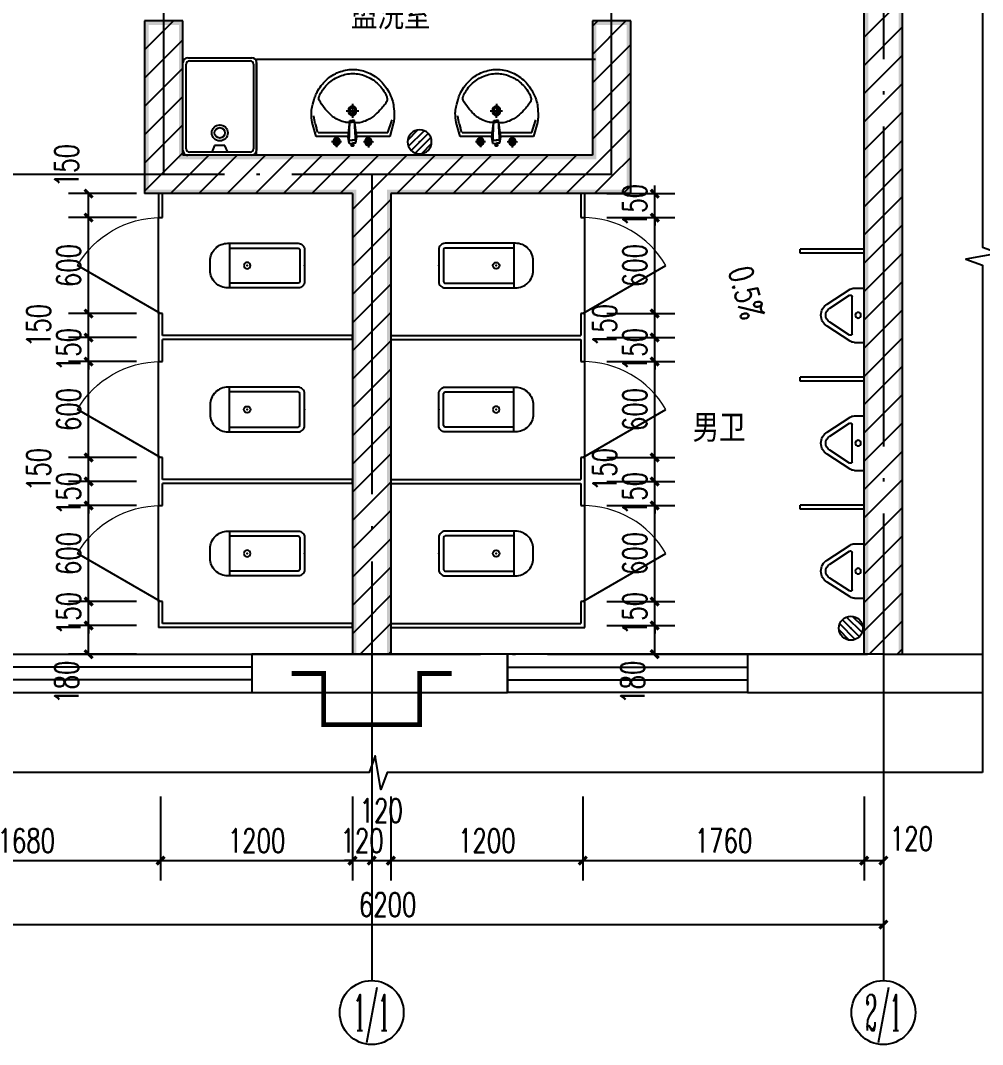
# Model space of a CAD drawing. Extents: x 14095202 to 14511487, y -1430609 to -90420.
# Drawn here: x 14403534 to 14427599, y -1361617 to -1336007 of the extents above; entities that cross this region are included whole.
import ezdxf
from ezdxf.enums import TextEntityAlignment as Align

# ---------------------------------------------------------------- set-up
doc = ezdxf.new("R2010")
doc.units = 0
doc.header["$LTSCALE"] = 1000
doc.header["$MEASUREMENT"] = 0
doc.linetypes.add('DOTE', pattern=[2.42, 2, -0.2, 0.02, -0.2])
for name, color, linetype in [('AXIS', 3, 'Continuous'), ('AXIS_TEXT', 7, 'Continuous'), ('DIM_SYMB', 3, 'Continuous'), ('DOTE', 1, 'DOTE'), ('LVTRY', 6, 'Continuous'), ('PUB_DIM', 3, 'Continuous'), ('PUB_HATCH', 8, 'Continuous'), ('PUB_TEXT', 7, 'Continuous'), ('PUB_WALL', 9, 'Continuous'), ('WALL', 9, 'Continuous'), ('WALL-PARAPET', 6, 'Continuous'), ('WINDOW', 4, 'Continuous')]:
    doc.layers.add(name, color=color, linetype=linetype)
doc.styles.add('_TCH_AXIS', font='COMPLEX', dxfattribs={"bigfont": 'GBCBIG'})
doc.styles.add('_TCH_DIM', font='SIMPLEX', dxfattribs={"bigfont": 'GBCBIG'})
doc.styles.add('_TCH_DIM_T3', font='SIMPLEX', dxfattribs={"width": 0.705882, "bigfont": 'GBCBIG'})
doc.styles.add('COMPLEX', font='COMPLEX')
doc.styles.add('YAYA', font='', dxfattribs={"width": 0.8, "height": 1})
doc.styles.get('YAYA').set_extended_font_data('SimSun')
doc.dimstyles.new('_TCH_ARCH&&50', dxfattribs={"dimtxt": 148.75, "dimasz": 50, "dimexe": 125, "dimexo": 150, "dimgap": 50, "dimtad": 1, "dimdec": 0, "dimzin": 0, "dimdsep": 46, "dimtxsty": '_TCH_DIM_T3', "dimblk": 'ARCHTICK', "dimcen": 0.09, "dimclrt": 7, "dimazin": 2, "dimtfac": 1, "dimtdec": 0, "dimtix": 1, "dimtmove": 2, "dimatfit": 3, "dimfxl": 0, "dimtolj": 1, "dimtzin": 0, "dimarcsym": 0})
pattern_1 = [(45, (0, 89.76), (-88.3884, 88.3884), [])]

# ---------------------------------------------------------------- blocks, each defined once
blk = doc.blocks.new('$lvtry$00000171')
for p, q in [((-74.2, 10.6), (-10.6, 74.2)), ((-69.8, -27.4), (27.4, 69.8)), ((-53, -53), (53, 53)), ((-27.4, -69.8), (69.8, 27.4)), ((10.6, -74.2), (74.2, -10.6))]:
    blk.add_line(p, q)
blk.add_circle((0, 0), 75)
blk.add_point((0, 0))
blk = doc.blocks.new('$TCHSYS$WIN2D')
for p, q in [((-0.5, 0.5), (0.5, 0.5)), ((-0.5, 0.5), (-0.5, -0.5)), ((0.5, 0.5), (0.5, -0.5)), ((0.5, 0.1667), (-0.5, 0.1667)), ((0.5, -0.1667), (-0.5, -0.1667)), ((-0.5, -0.5), (0.5, -0.5))]:
    blk.add_line(p, q)
blk = doc.blocks.new('$lvtry$00000037')
for p, q in [((-305, -430), (-305, -30)), ((-285, -420), (-285, -40)), ((-275, 0), (275, 0)), ((-265, -20), (265, -20)), ((285, -40), (285, -420)), ((305, -30), (305, -430)), ((285, -180), (245, -197.5)), ((245, -197.5), (245, -262.5)), ((245, -262.5), (285, -280)), ((265, -440), (-265, -440)), ((275, -460), (-275, -460))]:
    blk.add_line(p, q)
for radius in [50, 32.5]:
    blk.add_circle((165, -230), radius)
for centre, radius, start, end in [((-275, -30), 30, 90, 180), ((-265, -40), 20, 90, 180), ((265, -40), 20, 0, 90), ((275, -30), 30, 0, 90), ((-275, -430), 30, 180, 270), ((-265, -420), 20, 180, 270), ((265, -420), 20, 270, 0), ((275, -430), 30, 270, 0)]:
    blk.add_arc(centre, radius, start, end)
blk = doc.blocks.new('$lvtry$00000007')
for p, q in [((-170, 0), (170, 0)), ((-170, -61.1), (-170, 0)), ((170, -61.1), (170, 0)), ((-161.9, -88.4), (-69.3, -230.6)), ((-124.2, -91.5), (-43.3, -215.6)), ((-115.8, -76), (115.8, -76)), ((43.3, -215.6), (124.2, -91.5)), ((69.3, -230.6), (161.9, -88.4))]:
    blk.add_line(p, q)
blk.add_circle((0, -38), 17.7)
for centre, radius, start, end in [((-120, -61.1), 50, 180, 213.0863), ((120, -61.1), 50, 326.9137, 0), ((-115.8, -86), 10, 90, 213.0863), ((115.8, -86), 10, 326.9137, 90), ((0, -190.6), 80, 210, 330), ((0, -190.6), 50, 210, 330)]:
    blk.add_arc(centre, radius, start, end)
blk = doc.blocks.new('$TCHSYS$APDOOR2D')
blk.add_line((0.5, 0), (0, 0.866))
at = {"lineweight": 13}
blk.add_arc((0.5, 0), 1, 120, 180, dxfattribs=at)
blk = doc.blocks.new('$lvtry$00000192')
for p, q in [((-108.8, -118), (-109.6, -48.6)), ((110, -117.2), (109.2, -47.8)), ((-249.2, -114), (-276.5, -200)), ((-29.5, -114), (-249.2, -114)), ((-143.9, -83.7), (-74.5, -82.9)), ((-23.5, -72.4), (-30.1, -109.3)), ((-30.1, -109.3), (-17.3, -211.8)), ((-23.5, -72.4), (0.2, -72.7)), ((-23.5, -72.4), (-17.3, -211.8)), ((-22.7, -91.1), (0, -91.4)), ((22.7, -91.7), (0, -91.4)), ((24, -73), (0.2, -72.7)), ((24, -73), (14.4, -212.1)), ((29.7, -110), (14.4, -212.1)), ((24, -73), (29.7, -110)), ((255.6, -114), (29.1, -114)), ((74.9, -82.9), (144.3, -82.1)), ((282.9, -200), (255.6, -114)), ((-256.5, -191.6), (-247.1, -165.9)), ((-236.7, -137.8), (-247.1, -165.9)), ((-234.7, -137.8), (-26.5, -137.8)), ((25.5, -137.8), (243.1, -137.8)), ((243.1, -137.8), (262.9, -191.6)), ((243.1, -137.8), (271.8, -215.7)), ((-17.7, -202.1), (-1.3, -202.3)), ((-17.3, -211.8), (-1.5, -211.9)), ((14.4, -212.1), (-1.5, -211.9)), ((15, -202.5), (-1.3, -202.3)), ((0.7, -314.2), (-0.3, -228.6)), ((-42.6, -271.9), (43, -270.9))]:
    blk.add_line(p, q)
for points in [[(-276.5, -200, 0.044851), (-281.9, -257.3, 0.06689), (-276.8, -295.6, 0.023023), (-257.4, -356.1, 0.044853), (-243.3, -385.6, 0.043799), (-214.9, -425.2, 0.044001), (-180.1, -459.1, 0.042834), (-139.4, -486.8, 0.043018), (-94.7, -507.1, 0.042273), (-46.8, -519.7, 0.042347), (2.4, -524, 0.04234), (51.7, -519.9, 0.042268), (99.6, -507.6, 0.043003), (144.4, -487.6, 0.042821), (185.3, -460, 0.043985), (220.2, -426.4, 0.043782), (248.9, -386.9, 0.044843), (272.9, -337.5, 0.059205), (282.9, -297.1, 0.030672), (286.5, -240.9, 0.04375), (283.2, -201.5, 0.001982), (283.1, -201.1, 0.000717), (282.9, -200)], [(-20.5, -199.9, 0.021783), (-40.4, -199.8, 0.043137), (-49.1, -200.9, 0.041783), (-92.1, -214, 0.044848), (-129.2, -232.9, 0.04131), (-155.5, -252.5, 0.026055), (-193.7, -290, 0.052783), (-227.6, -335.8, 0.159914), (-230.5, -349.3, 0.063485), (-228.6, -357.5, 0.0374), (-221.4, -373, 0.051256), (-198.3, -406.2, 0.043963), (-164.1, -439.5, 0.042872), (-127, -464.8, 0.042994), (-86.3, -483.4, 0.042296), (-42.5, -494.8, 0.042347), (2.5, -498.8, 0.042341), (47.5, -495.1, 0.042292), (91.3, -483.8, 0.04298), (132.2, -465.5, 0.042859), (169.4, -440.4, 0.043948), (202.3, -408.7, 0.046877), (227.2, -374.1, 0.041749), (235.2, -357.2, 0.059652), (238.1, -345.7, 0.177603), (233.7, -327, 0.063235), (189.1, -274.6, 0.024325), (145.8, -238.9, 0.043369), (120, -222.9, 0.042415), (76.2, -205.2, 0.050318), (37.7, -197.5, 0.034463), (32.6, -197.3, 0.015757), (19, -198.3, 0.015757)]]:
    blk.add_lwpolyline(points, format="xyb")
blk.add_lwpolyline([(-256.5, -191.6), (-264.5, -236.9), (-264.3, -241.3)])
for centre, radius in [((-109.2, -83.3), 23.8), ((109.6, -82.5), 23.8), ((-109.2, -83.3), 14.2), ((109.6, -82.5), 14.2), ((0.2, -271.4), 28.5), ((0.2, -271.4), 19)]:
    blk.add_circle(centre, radius)
for centre, start, end in [((-1.2, -61.2), 79.83281, 278.78235), ((1, -61.3), 259.83281, 98.78235)]:
    blk.add_arc(centre, 6.83, start, end)
blk.add_point((0, -91.4))
blk = doc.blocks.new('$lvtry$00000200')
at = {"color": 0}
for p, q in [((-109.8, -40), (-109.8, -469.7)), ((99.8, -30), (-99.8, -30)), ((109.8, -469.7), (109.8, -40))]:
    blk.add_line(p, q, dxfattribs=at)
blk.add_lwpolyline([(99.8, 0), (-99.8, 0, 0.414214), (-139.8, -40), (-139.8, -479.7, 0.414214), (-29.8, -589.7), (29.8, -589.7, 0.414214), (139.8, -479.7), (139.8, -40, 0.414214)], format="xyb", close=True, dxfattribs=at)
blk.add_lwpolyline([(139.8, -469.7), (-139.8, -469.7)], dxfattribs=at)
blk.add_circle((0, -358.6), 20, dxfattribs=at)
for centre, start, end in [((-99.8, -40), 90, 180), ((99.8, -40), 0, 90)]:
    blk.add_arc(centre, 10, start, end, dxfattribs=at)
for p in [(0, 0), (0, -358.6)]:
    blk.add_point(p, dxfattribs=at)
blk = doc.blocks.new('_AXISO')
blk.add_circle((0, 0), 0.5)
at = {"layer": 'AXIS_TEXT', "style": 'COMPLEX', "width": 1.041667}
blk.add_attdef('A', text='', height=0.56, dxfattribs=at).set_placement((-0.25, -0.28), (0.25, -0.28), align=Align.FIT)
blk = doc.blocks.new('_ArchTick')
at = {"color": 0, "linetype": 'ByBlock', "const_width": 0.4}
blk.add_lwpolyline([(-0.5, -0.5), (0.5, 0.5)], dxfattribs=at)
blk = doc.blocks.new('*D1167')
at = {"layer": 'AXIS', "color": 0, "lineweight": -2}
for p, q in [((-6320, -6110), (-6320, -7035)), ((-120, -6110), (-120, -7035)), ((-6320, -6910), (-120, -6910))]:
    blk.add_line(p, q, dxfattribs=at)
at = {"layer": 'Defpoints', "color": 0}
for p in [(-6320, -5960), (-120, -5960), (-120, -6910)]:
    blk.add_point(p, dxfattribs=at)
at = {"layer": 'AXIS', "color": 0, "lineweight": -2, "xscale": 50, "yscale": 50, "zscale": 50, "rotation": 180}
blk.add_blockref('_ArchTick', (-6320, -6910), dxfattribs=at)
at = {"layer": 'AXIS', "color": 0, "lineweight": -2, "xscale": 50, "yscale": 50, "zscale": 50}
blk.add_blockref('_ArchTick', (-120, -6910), dxfattribs=at)
at = {"layer": 'AXIS', "color": 7, "insert": (-3220, -6785.6), "char_height": 148.75, "attachment_point": 5, "style": '_TCH_DIM_T3'}
blk.add_mtext('\\A1;6200', dxfattribs=at)
blk = doc.blocks.new('*D1168')
at = {"layer": 'AXIS', "color": 0, "lineweight": -2}
for p, q in [((-6320, -6110), (-6320, -6635)), ((-4640, -6110), (-4640, -6635)), ((-6320, -6510), (-4640, -6510))]:
    blk.add_line(p, q, dxfattribs=at)
at = {"layer": 'Defpoints', "color": 0}
for p in [(-6320, -5960), (-4640, -5960), (-4640, -6510)]:
    blk.add_point(p, dxfattribs=at)
at = {"layer": 'AXIS', "color": 0, "lineweight": -2, "xscale": 50, "yscale": 50, "zscale": 50, "rotation": 180}
blk.add_blockref('_ArchTick', (-6320, -6510), dxfattribs=at)
at = {"layer": 'AXIS', "color": 0, "lineweight": -2, "xscale": 50, "yscale": 50, "zscale": 50}
blk.add_blockref('_ArchTick', (-4640, -6510), dxfattribs=at)
at = {"layer": 'AXIS', "color": 7, "insert": (-5480, -6385.6), "char_height": 148.75, "attachment_point": 5, "style": '_TCH_DIM_T3'}
blk.add_mtext('\\A1;1680', dxfattribs=at)
blk = doc.blocks.new('*D1169')
at = {"layer": 'AXIS', "color": 0, "lineweight": -2}
for p, q in [((-4640, -6110), (-4640, -6635)), ((-3440, -6110), (-3440, -6635)), ((-4640, -6510), (-3440, -6510))]:
    blk.add_line(p, q, dxfattribs=at)
at = {"layer": 'Defpoints', "color": 0}
for p in [(-4640, -5960), (-3440, -5960), (-3440, -6510)]:
    blk.add_point(p, dxfattribs=at)
at = {"layer": 'AXIS', "color": 0, "lineweight": -2, "xscale": 50, "yscale": 50, "zscale": 50, "rotation": 180}
blk.add_blockref('_ArchTick', (-4640, -6510), dxfattribs=at)
at = {"layer": 'AXIS', "color": 0, "lineweight": -2, "xscale": 50, "yscale": 50, "zscale": 50}
blk.add_blockref('_ArchTick', (-3440, -6510), dxfattribs=at)
at = {"layer": 'AXIS', "color": 7, "insert": (-4040, -6385.6), "char_height": 148.75, "attachment_point": 5, "style": '_TCH_DIM_T3'}
blk.add_mtext('\\A1;1200', dxfattribs=at)
blk = doc.blocks.new('*D1170')
at = {"layer": 'AXIS', "color": 0, "lineweight": -2}
for p, q in [((-3440, -6110), (-3440, -6635)), ((-3320, -6110), (-3320, -6635)), ((-3440, -6510), (-3490, -6510)), ((-3440, -6510), (-3320, -6510)), ((-3320, -6510), (-3270, -6510))]:
    blk.add_line(p, q, dxfattribs=at)
at = {"layer": 'Defpoints', "color": 0}
for p in [(-3440, -5960), (-3320, -5960), (-3320, -6510)]:
    blk.add_point(p, dxfattribs=at)
at = {"layer": 'AXIS', "color": 0, "lineweight": -2, "xscale": 50, "yscale": 50, "zscale": 50}
blk.add_blockref('_ArchTick', (-3440, -6510), dxfattribs=at)
at = {"layer": 'AXIS', "color": 0, "lineweight": -2, "xscale": 50, "yscale": 50, "zscale": 50, "rotation": 180}
blk.add_blockref('_ArchTick', (-3320, -6510), dxfattribs=at)
at = {"layer": 'AXIS', "color": 7, "insert": (-3380, -6385.6), "char_height": 148.75, "attachment_point": 5, "style": '_TCH_DIM_T3'}
blk.add_mtext('\\A1;120', dxfattribs=at)
blk = doc.blocks.new('*D1171')
at = {"layer": 'AXIS', "color": 0, "lineweight": -2}
for p, q in [((-3320, -6110), (-3320, -6635)), ((-3200, -6110), (-3200, -6635)), ((-3320, -6510), (-3200, -6510))]:
    blk.add_line(p, q, dxfattribs=at)
at = {"layer": 'Defpoints', "color": 0}
for p in [(-3320, -5960), (-3200, -5960), (-3200, -6510)]:
    blk.add_point(p, dxfattribs=at)
at = {"layer": 'AXIS', "color": 0, "lineweight": -2, "xscale": 50, "yscale": 50, "zscale": 50, "rotation": 180}
blk.add_blockref('_ArchTick', (-3320, -6510), dxfattribs=at)
at = {"layer": 'AXIS', "color": 0, "lineweight": -2, "xscale": 50, "yscale": 50, "zscale": 50}
blk.add_blockref('_ArchTick', (-3200, -6510), dxfattribs=at)
at = {"layer": 'AXIS', "color": 7, "insert": (-3260, -6197.5), "char_height": 148.75, "attachment_point": 5, "style": '_TCH_DIM_T3'}
blk.add_mtext('\\A1;120', dxfattribs=at)
blk = doc.blocks.new('*D1172')
at = {"layer": 'AXIS', "color": 0, "lineweight": -2}
for p, q in [((-3200, -6110), (-3200, -6635)), ((-2000, -6110), (-2000, -6635)), ((-3200, -6510), (-2000, -6510))]:
    blk.add_line(p, q, dxfattribs=at)
at = {"layer": 'Defpoints', "color": 0}
for p in [(-3200, -5960), (-2000, -5960), (-2000, -6510)]:
    blk.add_point(p, dxfattribs=at)
at = {"layer": 'AXIS', "color": 0, "lineweight": -2, "xscale": 50, "yscale": 50, "zscale": 50, "rotation": 180}
blk.add_blockref('_ArchTick', (-3200, -6510), dxfattribs=at)
at = {"layer": 'AXIS', "color": 0, "lineweight": -2, "xscale": 50, "yscale": 50, "zscale": 50}
blk.add_blockref('_ArchTick', (-2000, -6510), dxfattribs=at)
at = {"layer": 'AXIS', "color": 7, "insert": (-2600, -6385.6), "char_height": 148.75, "attachment_point": 5, "style": '_TCH_DIM_T3'}
blk.add_mtext('\\A1;1200', dxfattribs=at)
blk = doc.blocks.new('*D1173')
at = {"layer": 'AXIS', "color": 0, "lineweight": -2}
for p, q in [((-2000, -6110), (-2000, -6635)), ((-240, -6110), (-240, -6635)), ((-2000, -6510), (-240, -6510))]:
    blk.add_line(p, q, dxfattribs=at)
at = {"layer": 'Defpoints', "color": 0}
for p in [(-2000, -5960), (-240, -5960), (-240, -6510)]:
    blk.add_point(p, dxfattribs=at)
at = {"layer": 'AXIS', "color": 0, "lineweight": -2, "xscale": 50, "yscale": 50, "zscale": 50, "rotation": 180}
blk.add_blockref('_ArchTick', (-2000, -6510), dxfattribs=at)
at = {"layer": 'AXIS', "color": 0, "lineweight": -2, "xscale": 50, "yscale": 50, "zscale": 50}
blk.add_blockref('_ArchTick', (-240, -6510), dxfattribs=at)
at = {"layer": 'AXIS', "color": 7, "insert": (-1120, -6385.6), "char_height": 148.75, "attachment_point": 5, "style": '_TCH_DIM_T3'}
blk.add_mtext('\\A1;1760', dxfattribs=at)
blk = doc.blocks.new('*D1174')
at = {"layer": 'AXIS', "color": 0, "lineweight": -2}
for p, q in [((-240, -6110), (-240, -6635)), ((-120, -6110), (-120, -6635)), ((-240, -6510), (-120, -6510))]:
    blk.add_line(p, q, dxfattribs=at)
at = {"layer": 'Defpoints', "color": 0}
for p in [(-240, -5960), (-120, -5960), (-120, -6510)]:
    blk.add_point(p, dxfattribs=at)
at = {"layer": 'AXIS', "color": 0, "lineweight": -2, "xscale": 50, "yscale": 50, "zscale": 50, "rotation": 180}
blk.add_blockref('_ArchTick', (-240, -6510), dxfattribs=at)
at = {"layer": 'AXIS', "color": 0, "lineweight": -2, "xscale": 50, "yscale": 50, "zscale": 50}
blk.add_blockref('_ArchTick', (-120, -6510), dxfattribs=at)
at = {"layer": 'AXIS', "color": 7, "insert": (55, -6372.5), "char_height": 148.75, "attachment_point": 5, "style": '_TCH_DIM_T3'}
blk.add_mtext('\\A1;120', dxfattribs=at)
blk = doc.blocks.new('*D1206')
at = {"layer": 'Defpoints', "color": 0}
for p in [(-5090, -5040), (-4640, -5040), (-4640, -5220)]:
    blk.add_point(p, dxfattribs=at)
at = {"layer": 'PUB_DIM', "color": 0, "lineweight": -2}
for p, q in [((-4790, -5040), (-5215, -5040)), ((-5090, -5220), (-5090, -5040)), ((-4790, -5220), (-5215, -5220))]:
    blk.add_line(p, q, dxfattribs=at)
at = {"layer": 'PUB_DIM', "color": 0, "lineweight": -2, "xscale": 50, "yscale": 50, "zscale": 50}
for p, rotation in [((-5090, -5040), 90), ((-5090, -5220), 270)]:
    blk.add_blockref('_ArchTick', p, dxfattribs=dict(at, rotation=rotation))
at = {"layer": 'PUB_DIM', "color": 7, "insert": (-5227.5, -5395), "char_height": 148.75, "attachment_point": 5, "rotation": 90, "style": '_TCH_DIM_T3'}
blk.add_mtext('\\A1;180', dxfattribs=at)
blk = doc.blocks.new('*D1207')
at = {"layer": 'Defpoints', "color": 0}
for p in [(-5090, -4890), (-4640, -4890), (-4640, -5040)]:
    blk.add_point(p, dxfattribs=at)
at = {"layer": 'PUB_DIM', "color": 0, "lineweight": -2}
for p, q in [((-5090, -4890), (-5090, -4840)), ((-4790, -4890), (-5215, -4890)), ((-5090, -5040), (-5090, -4890)), ((-4790, -5040), (-5215, -5040)), ((-5090, -5040), (-5090, -5090))]:
    blk.add_line(p, q, dxfattribs=at)
at = {"layer": 'PUB_DIM', "color": 0, "lineweight": -2, "xscale": 50, "yscale": 50, "zscale": 50}
for p, rotation in [((-5090, -4890), 270), ((-5090, -5040), 90)]:
    blk.add_blockref('_ArchTick', p, dxfattribs=dict(at, rotation=rotation))
at = {"layer": 'PUB_DIM', "color": 7, "insert": (-5214.4, -4965), "char_height": 148.75, "attachment_point": 5, "rotation": 90, "style": '_TCH_DIM_T3'}
blk.add_mtext('\\A1;150', dxfattribs=at)
blk = doc.blocks.new('*D1208')
at = {"layer": 'Defpoints', "color": 0}
for p in [(-5090, -4290), (-4640, -4290), (-4640, -4890)]:
    blk.add_point(p, dxfattribs=at)
at = {"layer": 'PUB_DIM', "color": 0, "lineweight": -2}
for p, q in [((-4790, -4290), (-5215, -4290)), ((-5090, -4890), (-5090, -4290)), ((-4790, -4890), (-5215, -4890))]:
    blk.add_line(p, q, dxfattribs=at)
at = {"layer": 'PUB_DIM', "color": 0, "lineweight": -2, "xscale": 50, "yscale": 50, "zscale": 50}
for p, rotation in [((-5090, -4290), 90), ((-5090, -4890), 270)]:
    blk.add_blockref('_ArchTick', p, dxfattribs=dict(at, rotation=rotation))
at = {"layer": 'PUB_DIM', "color": 7, "insert": (-5214.4, -4590), "char_height": 148.75, "attachment_point": 5, "rotation": 90, "style": '_TCH_DIM_T3'}
blk.add_mtext('\\A1;600', dxfattribs=at)
blk = doc.blocks.new('*D1209')
at = {"layer": 'Defpoints', "color": 0}
for p in [(-5090, -4140), (-4640, -4140), (-4640, -4290)]:
    blk.add_point(p, dxfattribs=at)
at = {"layer": 'PUB_DIM', "color": 0, "lineweight": -2}
for p, q in [((-5090, -4140), (-5090, -4090)), ((-4790, -4140), (-5215, -4140)), ((-5090, -4290), (-5090, -4140)), ((-4790, -4290), (-5215, -4290)), ((-5090, -4290), (-5090, -4340))]:
    blk.add_line(p, q, dxfattribs=at)
at = {"layer": 'PUB_DIM', "color": 0, "lineweight": -2, "xscale": 50, "yscale": 50, "zscale": 50}
for p, rotation in [((-5090, -4140), 270), ((-5090, -4290), 90)]:
    blk.add_blockref('_ArchTick', p, dxfattribs=dict(at, rotation=rotation))
at = {"layer": 'PUB_DIM', "color": 7, "insert": (-5214.4, -4215), "char_height": 148.75, "attachment_point": 5, "rotation": 90, "style": '_TCH_DIM_T3'}
blk.add_mtext('\\A1;150', dxfattribs=at)
blk = doc.blocks.new('*D1210')
at = {"layer": 'Defpoints', "color": 0}
for p in [(-5090, -3990), (-4640, -3990), (-4640, -4140)]:
    blk.add_point(p, dxfattribs=at)
at = {"layer": 'PUB_DIM', "color": 0, "lineweight": -2}
for p, q in [((-4790, -3990), (-5215, -3990)), ((-5090, -4140), (-5090, -3990)), ((-4790, -4140), (-5215, -4140))]:
    blk.add_line(p, q, dxfattribs=at)
at = {"layer": 'PUB_DIM', "color": 0, "lineweight": -2, "xscale": 50, "yscale": 50, "zscale": 50}
for p, rotation in [((-5090, -3990), 90), ((-5090, -4140), 270)]:
    blk.add_blockref('_ArchTick', p, dxfattribs=dict(at, rotation=rotation))
at = {"layer": 'PUB_DIM', "color": 7, "insert": (-5402.5, -4065), "char_height": 148.75, "attachment_point": 5, "rotation": 90, "style": '_TCH_DIM_T3'}
blk.add_mtext('\\A1;150', dxfattribs=at)
blk = doc.blocks.new('*D1211')
at = {"layer": 'Defpoints', "color": 0}
for p in [(-5090, -3390), (-4640, -3390), (-4640, -3990)]:
    blk.add_point(p, dxfattribs=at)
at = {"layer": 'PUB_DIM', "color": 0, "lineweight": -2}
for p, q in [((-4790, -3390), (-5215, -3390)), ((-5090, -3990), (-5090, -3390)), ((-4790, -3990), (-5215, -3990))]:
    blk.add_line(p, q, dxfattribs=at)
at = {"layer": 'PUB_DIM', "color": 0, "lineweight": -2, "xscale": 50, "yscale": 50, "zscale": 50}
for p, rotation in [((-5090, -3390), 90), ((-5090, -3990), 270)]:
    blk.add_blockref('_ArchTick', p, dxfattribs=dict(at, rotation=rotation))
at = {"layer": 'PUB_DIM', "color": 7, "insert": (-5214.4, -3690), "char_height": 148.75, "attachment_point": 5, "rotation": 90, "style": '_TCH_DIM_T3'}
blk.add_mtext('\\A1;600', dxfattribs=at)
blk = doc.blocks.new('*D1212')
at = {"layer": 'Defpoints', "color": 0}
for p in [(-5090, -3240), (-4640, -3240), (-4640, -3390)]:
    blk.add_point(p, dxfattribs=at)
at = {"layer": 'PUB_DIM', "color": 0, "lineweight": -2}
for p, q in [((-5090, -3240), (-5090, -3190)), ((-4790, -3240), (-5215, -3240)), ((-5090, -3390), (-5090, -3240)), ((-4790, -3390), (-5215, -3390)), ((-5090, -3390), (-5090, -3440))]:
    blk.add_line(p, q, dxfattribs=at)
at = {"layer": 'PUB_DIM', "color": 0, "lineweight": -2, "xscale": 50, "yscale": 50, "zscale": 50}
for p, rotation in [((-5090, -3240), 270), ((-5090, -3390), 90)]:
    blk.add_blockref('_ArchTick', p, dxfattribs=dict(at, rotation=rotation))
at = {"layer": 'PUB_DIM', "color": 7, "insert": (-5214.4, -3315), "char_height": 148.75, "attachment_point": 5, "rotation": 90, "style": '_TCH_DIM_T3'}
blk.add_mtext('\\A1;150', dxfattribs=at)
blk = doc.blocks.new('*D1213')
at = {"layer": 'Defpoints', "color": 0}
for p in [(-5090, -3090), (-4640, -3090), (-4640, -3240)]:
    blk.add_point(p, dxfattribs=at)
at = {"layer": 'PUB_DIM', "color": 0, "lineweight": -2}
for p, q in [((-4790, -3090), (-5215, -3090)), ((-5090, -3240), (-5090, -3090)), ((-4790, -3240), (-5215, -3240))]:
    blk.add_line(p, q, dxfattribs=at)
at = {"layer": 'PUB_DIM', "color": 0, "lineweight": -2, "xscale": 50, "yscale": 50, "zscale": 50}
for p, rotation in [((-5090, -3090), 90), ((-5090, -3240), 270)]:
    blk.add_blockref('_ArchTick', p, dxfattribs=dict(at, rotation=rotation))
at = {"layer": 'PUB_DIM', "color": 7, "insert": (-5402.5, -3165), "char_height": 148.75, "attachment_point": 5, "rotation": 90, "style": '_TCH_DIM_T3'}
blk.add_mtext('\\A1;150', dxfattribs=at)
blk = doc.blocks.new('*D1214')
at = {"layer": 'Defpoints', "color": 0}
for p in [(-5090, -2490), (-4640, -2490), (-4640, -3090)]:
    blk.add_point(p, dxfattribs=at)
at = {"layer": 'PUB_DIM', "color": 0, "lineweight": -2}
for p, q in [((-4790, -2490), (-5215, -2490)), ((-5090, -3090), (-5090, -2490)), ((-4790, -3090), (-5215, -3090))]:
    blk.add_line(p, q, dxfattribs=at)
at = {"layer": 'PUB_DIM', "color": 0, "lineweight": -2, "xscale": 50, "yscale": 50, "zscale": 50}
for p, rotation in [((-5090, -2490), 90), ((-5090, -3090), 270)]:
    blk.add_blockref('_ArchTick', p, dxfattribs=dict(at, rotation=rotation))
at = {"layer": 'PUB_DIM', "color": 7, "insert": (-5214.4, -2790), "char_height": 148.75, "attachment_point": 5, "rotation": 90, "style": '_TCH_DIM_T3'}
blk.add_mtext('\\A1;600', dxfattribs=at)
blk = doc.blocks.new('*D1215')
at = {"layer": 'Defpoints', "color": 0}
for p in [(-5090, -2340), (-4640, -2340), (-4640, -2490)]:
    blk.add_point(p, dxfattribs=at)
at = {"layer": 'PUB_DIM', "color": 0, "lineweight": -2}
for p, q in [((-4790, -2340), (-5215, -2340)), ((-5090, -2490), (-5090, -2340)), ((-4790, -2490), (-5215, -2490))]:
    blk.add_line(p, q, dxfattribs=at)
at = {"layer": 'PUB_DIM', "color": 0, "lineweight": -2, "xscale": 50, "yscale": 50, "zscale": 50}
for p, rotation in [((-5090, -2340), 90), ((-5090, -2490), 270)]:
    blk.add_blockref('_ArchTick', p, dxfattribs=dict(at, rotation=rotation))
at = {"layer": 'PUB_DIM', "color": 7, "insert": (-5227.5, -2165), "char_height": 148.75, "attachment_point": 5, "rotation": 90, "style": '_TCH_DIM_T3'}
blk.add_mtext('\\A1;150', dxfattribs=at)
blk = doc.blocks.new('*D1216')
at = {"layer": 'Defpoints', "color": 0}
for p in [(-2000, -5040), (-1550, -5040), (-2000, -5220)]:
    blk.add_point(p, dxfattribs=at)
at = {"layer": 'PUB_DIM', "color": 0, "lineweight": -2}
for p, q in [((-1850, -5040), (-1425, -5040)), ((-1550, -5220), (-1550, -5040)), ((-1850, -5220), (-1425, -5220))]:
    blk.add_line(p, q, dxfattribs=at)
at = {"layer": 'PUB_DIM', "color": 0, "lineweight": -2, "xscale": 50, "yscale": 50, "zscale": 50}
for p, rotation in [((-1550, -5040), 90), ((-1550, -5220), 270)]:
    blk.add_blockref('_ArchTick', p, dxfattribs=dict(at, rotation=rotation))
at = {"layer": 'PUB_DIM', "color": 7, "insert": (-1687.5, -5395), "char_height": 148.75, "attachment_point": 5, "rotation": 90, "style": '_TCH_DIM_T3'}
blk.add_mtext('\\A1;180', dxfattribs=at)
blk = doc.blocks.new('*D1217')
at = {"layer": 'Defpoints', "color": 0}
for p in [(-2000, -4890), (-1550, -4890), (-2000, -5040)]:
    blk.add_point(p, dxfattribs=at)
at = {"layer": 'PUB_DIM', "color": 0, "lineweight": -2}
for p, q in [((-1550, -4890), (-1550, -4840)), ((-1850, -4890), (-1425, -4890)), ((-1550, -5040), (-1550, -4890)), ((-1850, -5040), (-1425, -5040)), ((-1550, -5040), (-1550, -5090))]:
    blk.add_line(p, q, dxfattribs=at)
at = {"layer": 'PUB_DIM', "color": 0, "lineweight": -2, "xscale": 50, "yscale": 50, "zscale": 50}
for p, rotation in [((-1550, -4890), 270), ((-1550, -5040), 90)]:
    blk.add_blockref('_ArchTick', p, dxfattribs=dict(at, rotation=rotation))
at = {"layer": 'PUB_DIM', "color": 7, "insert": (-1674.4, -4965), "char_height": 148.75, "attachment_point": 5, "rotation": 90, "style": '_TCH_DIM_T3'}
blk.add_mtext('\\A1;150', dxfattribs=at)
blk = doc.blocks.new('*D1218')
at = {"layer": 'Defpoints', "color": 0}
for p in [(-2000, -4290), (-1550, -4290), (-2000, -4890)]:
    blk.add_point(p, dxfattribs=at)
at = {"layer": 'PUB_DIM', "color": 0, "lineweight": -2}
for p, q in [((-1850, -4290), (-1425, -4290)), ((-1550, -4890), (-1550, -4290)), ((-1850, -4890), (-1425, -4890))]:
    blk.add_line(p, q, dxfattribs=at)
at = {"layer": 'PUB_DIM', "color": 0, "lineweight": -2, "xscale": 50, "yscale": 50, "zscale": 50}
for p, rotation in [((-1550, -4290), 90), ((-1550, -4890), 270)]:
    blk.add_blockref('_ArchTick', p, dxfattribs=dict(at, rotation=rotation))
at = {"layer": 'PUB_DIM', "color": 7, "insert": (-1674.4, -4590), "char_height": 148.75, "attachment_point": 5, "rotation": 90, "style": '_TCH_DIM_T3'}
blk.add_mtext('\\A1;600', dxfattribs=at)
blk = doc.blocks.new('*D1219')
at = {"layer": 'Defpoints', "color": 0}
for p in [(-2000, -4140), (-1550, -4140), (-2000, -4290)]:
    blk.add_point(p, dxfattribs=at)
at = {"layer": 'PUB_DIM', "color": 0, "lineweight": -2}
for p, q in [((-1550, -4140), (-1550, -4090)), ((-1850, -4140), (-1425, -4140)), ((-1550, -4290), (-1550, -4140)), ((-1850, -4290), (-1425, -4290)), ((-1550, -4290), (-1550, -4340))]:
    blk.add_line(p, q, dxfattribs=at)
at = {"layer": 'PUB_DIM', "color": 0, "lineweight": -2, "xscale": 50, "yscale": 50, "zscale": 50}
for p, rotation in [((-1550, -4140), 270), ((-1550, -4290), 90)]:
    blk.add_blockref('_ArchTick', p, dxfattribs=dict(at, rotation=rotation))
at = {"layer": 'PUB_DIM', "color": 7, "insert": (-1674.4, -4215), "char_height": 148.75, "attachment_point": 5, "rotation": 90, "style": '_TCH_DIM_T3'}
blk.add_mtext('\\A1;150', dxfattribs=at)
blk = doc.blocks.new('*D1220')
at = {"layer": 'Defpoints', "color": 0}
for p in [(-2000, -3990), (-1550, -3990), (-2000, -4140)]:
    blk.add_point(p, dxfattribs=at)
at = {"layer": 'PUB_DIM', "color": 0, "lineweight": -2}
for p, q in [((-1850, -3990), (-1425, -3990)), ((-1550, -4140), (-1550, -3990)), ((-1850, -4140), (-1425, -4140))]:
    blk.add_line(p, q, dxfattribs=at)
at = {"layer": 'PUB_DIM', "color": 0, "lineweight": -2, "xscale": 50, "yscale": 50, "zscale": 50}
for p, rotation in [((-1550, -3990), 90), ((-1550, -4140), 270)]:
    blk.add_blockref('_ArchTick', p, dxfattribs=dict(at, rotation=rotation))
at = {"layer": 'PUB_DIM', "color": 7, "insert": (-1862.5, -4065), "char_height": 148.75, "attachment_point": 5, "rotation": 90, "style": '_TCH_DIM_T3'}
blk.add_mtext('\\A1;150', dxfattribs=at)
blk = doc.blocks.new('*D1221')
at = {"layer": 'Defpoints', "color": 0}
for p in [(-2000, -3390), (-1550, -3390), (-2000, -3990)]:
    blk.add_point(p, dxfattribs=at)
at = {"layer": 'PUB_DIM', "color": 0, "lineweight": -2}
for p, q in [((-1850, -3390), (-1425, -3390)), ((-1550, -3990), (-1550, -3390)), ((-1850, -3990), (-1425, -3990))]:
    blk.add_line(p, q, dxfattribs=at)
at = {"layer": 'PUB_DIM', "color": 0, "lineweight": -2, "xscale": 50, "yscale": 50, "zscale": 50}
for p, rotation in [((-1550, -3390), 90), ((-1550, -3990), 270)]:
    blk.add_blockref('_ArchTick', p, dxfattribs=dict(at, rotation=rotation))
at = {"layer": 'PUB_DIM', "color": 7, "insert": (-1674.4, -3690), "char_height": 148.75, "attachment_point": 5, "rotation": 90, "style": '_TCH_DIM_T3'}
blk.add_mtext('\\A1;600', dxfattribs=at)
blk = doc.blocks.new('*D1222')
at = {"layer": 'Defpoints', "color": 0}
for p in [(-2000, -3240), (-1550, -3240), (-2000, -3390)]:
    blk.add_point(p, dxfattribs=at)
at = {"layer": 'PUB_DIM', "color": 0, "lineweight": -2}
for p, q in [((-1550, -3240), (-1550, -3190)), ((-1850, -3240), (-1425, -3240)), ((-1550, -3390), (-1550, -3240)), ((-1850, -3390), (-1425, -3390)), ((-1550, -3390), (-1550, -3440))]:
    blk.add_line(p, q, dxfattribs=at)
at = {"layer": 'PUB_DIM', "color": 0, "lineweight": -2, "xscale": 50, "yscale": 50, "zscale": 50}
for p, rotation in [((-1550, -3240), 270), ((-1550, -3390), 90)]:
    blk.add_blockref('_ArchTick', p, dxfattribs=dict(at, rotation=rotation))
at = {"layer": 'PUB_DIM', "color": 7, "insert": (-1674.4, -3315), "char_height": 148.75, "attachment_point": 5, "rotation": 90, "style": '_TCH_DIM_T3'}
blk.add_mtext('\\A1;150', dxfattribs=at)
blk = doc.blocks.new('*D1223')
at = {"layer": 'Defpoints', "color": 0}
for p in [(-2000, -3090), (-1550, -3090), (-2000, -3240)]:
    blk.add_point(p, dxfattribs=at)
at = {"layer": 'PUB_DIM', "color": 0, "lineweight": -2}
for p, q in [((-1850, -3090), (-1425, -3090)), ((-1550, -3240), (-1550, -3090)), ((-1850, -3240), (-1425, -3240))]:
    blk.add_line(p, q, dxfattribs=at)
at = {"layer": 'PUB_DIM', "color": 0, "lineweight": -2, "xscale": 50, "yscale": 50, "zscale": 50}
for p, rotation in [((-1550, -3090), 90), ((-1550, -3240), 270)]:
    blk.add_blockref('_ArchTick', p, dxfattribs=dict(at, rotation=rotation))
at = {"layer": 'PUB_DIM', "color": 7, "insert": (-1862.5, -3165), "char_height": 148.75, "attachment_point": 5, "rotation": 90, "style": '_TCH_DIM_T3'}
blk.add_mtext('\\A1;150', dxfattribs=at)
blk = doc.blocks.new('*D1224')
at = {"layer": 'Defpoints', "color": 0}
for p in [(-2000, -2490), (-1550, -2490), (-2000, -3090)]:
    blk.add_point(p, dxfattribs=at)
at = {"layer": 'PUB_DIM', "color": 0, "lineweight": -2}
for p, q in [((-1850, -2490), (-1425, -2490)), ((-1550, -3090), (-1550, -2490)), ((-1850, -3090), (-1425, -3090))]:
    blk.add_line(p, q, dxfattribs=at)
at = {"layer": 'PUB_DIM', "color": 0, "lineweight": -2, "xscale": 50, "yscale": 50, "zscale": 50}
for p, rotation in [((-1550, -2490), 90), ((-1550, -3090), 270)]:
    blk.add_blockref('_ArchTick', p, dxfattribs=dict(at, rotation=rotation))
at = {"layer": 'PUB_DIM', "color": 7, "insert": (-1674.4, -2790), "char_height": 148.75, "attachment_point": 5, "rotation": 90, "style": '_TCH_DIM_T3'}
blk.add_mtext('\\A1;600', dxfattribs=at)
blk = doc.blocks.new('*D1225')
at = {"layer": 'Defpoints', "color": 0}
for p in [(-2000, -2340), (-1550, -2340), (-2000, -2490)]:
    blk.add_point(p, dxfattribs=at)
at = {"layer": 'PUB_DIM', "color": 0, "lineweight": -2}
for p, q in [((-1550, -2340), (-1550, -2290)), ((-1850, -2340), (-1425, -2340)), ((-1550, -2490), (-1550, -2340)), ((-1850, -2490), (-1425, -2490)), ((-1550, -2490), (-1550, -2540))]:
    blk.add_line(p, q, dxfattribs=at)
at = {"layer": 'PUB_DIM', "color": 0, "lineweight": -2, "xscale": 50, "yscale": 50, "zscale": 50}
for p, rotation in [((-1550, -2340), 270), ((-1550, -2490), 90)]:
    blk.add_blockref('_ArchTick', p, dxfattribs=dict(at, rotation=rotation))
at = {"layer": 'PUB_DIM', "color": 7, "insert": (-1674.4, -2415), "char_height": 148.75, "attachment_point": 5, "rotation": 90, "style": '_TCH_DIM_T3'}
blk.add_mtext('\\A1;150', dxfattribs=at)
blk = doc.blocks.new('A$C63721CB0')
at = {"layer": 'PUB_HATCH'}
h = blk.add_hatch(dxfattribs=at)
h.set_pattern_fill('普通砖', color=256, scale=50, style=0)
h.set_pattern_definition(pattern_1)
h.paths.add_polyline_path([(0, -240), (-240, -240), (-240, -5220), (0, -5220)])
h = blk.add_hatch(dxfattribs=at)
h.set_pattern_fill('普通砖', color=256, scale=50, style=0)
h.set_pattern_definition(pattern_1)
h.paths.add_polyline_path([(-4740, -2340), (-4500, -2100), (-4500, -1260), (-4740, -1260)])
h = blk.add_hatch(dxfattribs=at)
h.set_pattern_fill('普通砖', color=256, scale=50, style=0)
h.set_pattern_definition(pattern_1)
h.paths.add_polyline_path([(-1940, -2100), (-1700, -2340), (-1700, -1260), (-1940, -1260)])
h = blk.add_hatch(dxfattribs=at)
h.set_pattern_fill('普通砖', color=256, scale=50, style=0)
h.set_pattern_definition(pattern_1)
h.paths.add_polyline_path([(-3280, -2260), (-3200, -2125), (-3200, -2100), (-4500, -2100), (-4740, -2340), (-3440, -2340), (-3415, -2315)])
h = blk.add_hatch(dxfattribs=at)
h.set_pattern_fill('普通砖', color=256, scale=50, style=0)
h.set_pattern_definition(pattern_1)
h.paths.add_polyline_path([(-1940, -2100), (-3200, -2100), (-3200, -2125), (-3280, -2260), (-3200, -2340), (-1700, -2340)])
h = blk.add_hatch(dxfattribs=at)
h.set_pattern_fill('普通砖', color=256, scale=50, style=0)
h.set_pattern_definition(pattern_1)
h.paths.add_polyline_path([(-3280, -2260), (-3415, -2315), (-3440, -2340), (-3440, -3240), (-3200, -3240), (-3200, -2340)])
h = blk.add_hatch(dxfattribs=at)
h.set_pattern_fill('普通砖', color=256, scale=50, style=0)
h.set_pattern_definition(pattern_1)
h.paths.add_polyline_path([(-3200, -3240), (-3440, -3240), (-3440, -4140), (-3200, -4140)])
h = blk.add_hatch(dxfattribs=at)
h.set_pattern_fill('普通砖', color=256, scale=50, style=0)
h.set_pattern_definition(pattern_1)
h.paths.add_polyline_path([(-3200, -4140), (-3440, -4140), (-3440, -5040), (-3200, -5040)])
h = blk.add_hatch(dxfattribs=at)
h.set_pattern_fill('普通砖', color=256, scale=50, style=0)
h.set_pattern_definition(pattern_1)
h.paths.add_polyline_path([(-3200, -5040), (-3440, -5040), (-3440, -5220), (-3200, -5220)])
at = {"layer": 'PUB_WALL'}
for points in [[(-215, -240), (-240, -240), (-240, -5220), (-215, -5220)], [(0, -240), (-25, -240), (-25, -5220), (0, -5220)], [(-4500, -1260), (-4740, -1260), (-4715, -1285), (-4525, -1285)], [(-4740, -1260), (-4740, -2340), (-4715, -2315), (-4715, -1285)], [(-4500, -2100), (-4500, -1260), (-4525, -1285), (-4525, -2125)], [(-1700, -1260), (-1940, -1260), (-1915, -1285), (-1725, -1285)], [(-1940, -1260), (-1940, -2100), (-1915, -2125), (-1915, -1285)], [(-1700, -2340), (-1700, -1260), (-1725, -1285), (-1725, -2315)], [(-3200, -2100), (-4500, -2100), (-4525, -2125), (-3200, -2125)], [(-1940, -2100), (-3200, -2100), (-3200, -2125), (-1915, -2125)], [(-3440, -2340), (-4740, -2340), (-4715, -2315), (-3415, -2315)], [(-3440, -2340), (-3440, -3240), (-3415, -3240), (-3415, -2315)], [(-1700, -2340), (-3200, -2340), (-3225, -2315), (-1725, -2315)], [(-3200, -2340), (-3200, -3240), (-3225, -3240), (-3225, -2315)], [(-3440, -3240), (-3440, -4140), (-3415, -4140), (-3415, -3240)], [(-3200, -3240), (-3200, -4140), (-3225, -4140), (-3225, -3240)], [(-3440, -4140), (-3440, -5040), (-3415, -5040), (-3415, -4140)], [(-3200, -4140), (-3200, -5040), (-3225, -5040), (-3225, -4140)], [(-3440, -5040), (-3440, -5220), (-3415, -5220), (-3415, -5040)], [(-3200, -5040), (-3200, -5220), (-3225, -5220), (-3225, -5040)]]:
    blk.add_hatch(color=256, dxfattribs=at).paths.add_polyline_path(points)
at = {"const_width": 30}
blk.add_lwpolyline([(-3820, -5340), (-3620, -5340), (-3620, -5660), (-3020, -5660), (-3020, -5340), (-2820, -5340)], dxfattribs=at)
at = {"layer": 'AXIS'}
for p, q in [((-3320, -5960), (-3320, -7260)), ((-120, -5960), (-120, -7260))]:
    blk.add_line(p, q, dxfattribs=at)
at = {"layer": 'DIM_SYMB'}
for points in [[(500, 500), (500, -2673.7), (605, -2712), (395, -2749), (500, -2786.2), (500, -5960)], [(500, -5960), (-3223.8, -5960), (-3262, -6065), (-3299, -5855), (-3336.3, -5960), (-7060, -5960)]]:
    blk.add_lwpolyline(points, dxfattribs=at)
for points in [[(-5464.2, -2706.7, 0, 0, 0), (-5581.5, -3141.1, 40, 0, 0), (-5620.6, -3285.9, 0, 0, 0)], [(-1175.8, -2706.7, 0, 0, 0), (-1058.5, -3141.1, 40, 0, 0), (-1019.4, -3285.9, 0, 0, 0)]]:
    blk.add_lwpolyline(points, format="xyseb", dxfattribs=at)
at = {"layer": 'DOTE'}
for p, q in [((-4620, -2220), (-4620, 500)), ((-1820, -2220), (-1820, 500)), ((-120, 500), (-120, -5960)), ((-1820, -2220), (-7060, -2220)), ((-3320, -2220), (-3320, -5960)), ((-7060, -5220), (500, -5220))]:
    blk.add_line(p, q, dxfattribs=at)
at = {"layer": 'LVTRY'}
for p, q in [((-4040, -1500), (-1920, -1500)), ((-4040, -2100), (-4040, -1500)), ((-4652.5, -2340), (-4652.5, -2490)), ((-4627.5, -2340), (-4652.5, -2340)), ((-4627.5, -2490), (-4627.5, -2340)), ((-2012.5, -2340), (-2012.5, -2490)), ((-1987.5, -2340), (-2012.5, -2340)), ((-1987.5, -2490), (-1987.5, -2340)), ((-4652.5, -2490), (-4627.5, -2490)), ((-4652.5, -3090), (-4652.5, -2490)), ((-2012.5, -2490), (-1987.5, -2490)), ((-1987.5, -3090), (-1987.5, -2490)), ((-240, -2687.5), (-640, -2687.5)), ((-640, -2712.5), (-640, -2687.5)), ((-240, -2712.5), (-240, -2687.5)), ((-240, -2712.5), (-640, -2712.5)), ((-4627.5, -3090), (-4652.5, -3090)), ((-4652.5, -3090), (-4652.5, -3240)), ((-4627.5, -3227.5), (-4627.5, -3090)), ((-1987.5, -3090), (-2012.5, -3090)), ((-2012.5, -3090), (-2012.5, -3227.5)), ((-1987.5, -3240), (-1987.5, -3090)), ((-4652.5, -3240), (-4652.5, -3390)), ((-3440, -3227.5), (-4627.5, -3227.5)), ((-3440, -3252.5), (-4627.5, -3252.5)), ((-4627.5, -3390), (-4627.5, -3252.5)), ((-3440, -3252.5), (-3440, -3227.5)), ((-3200, -3227.5), (-2012.5, -3227.5)), ((-3200, -3252.5), (-2012.5, -3252.5)), ((-2012.5, -3252.5), (-2012.5, -3390)), ((-1987.5, -3390), (-1987.5, -3240)), ((-4652.5, -3390), (-4627.5, -3390)), ((-4652.5, -3990), (-4652.5, -3390)), ((-2012.5, -3390), (-1987.5, -3390)), ((-1987.5, -3990), (-1987.5, -3390)), ((-240, -3487.5), (-640, -3487.5)), ((-640, -3512.5), (-640, -3487.5)), ((-240, -3512.5), (-640, -3512.5)), ((-240, -3512.5), (-240, -3487.5)), ((-4627.5, -3990), (-4652.5, -3990)), ((-4652.5, -3990), (-4652.5, -4140)), ((-4627.5, -4127.5), (-4627.5, -3990)), ((-1987.5, -3990), (-2012.5, -3990)), ((-2012.5, -3990), (-2012.5, -4127.5)), ((-1987.5, -4140), (-1987.5, -3990)), ((-4652.5, -4140), (-4652.5, -4290)), ((-3440, -4127.5), (-4627.5, -4127.5)), ((-3440, -4152.5), (-4627.5, -4152.5)), ((-4627.5, -4290), (-4627.5, -4152.5)), ((-3440, -4152.5), (-3440, -4127.5)), ((-3200, -4127.5), (-2012.5, -4127.5)), ((-3200, -4152.5), (-2012.5, -4152.5)), ((-2012.5, -4152.5), (-2012.5, -4290)), ((-1987.5, -4290), (-1987.5, -4140)), ((-240, -4287.5), (-640, -4287.5)), ((-640, -4312.5), (-640, -4287.5)), ((-240, -4312.5), (-240, -4287.5)), ((-4652.5, -4290), (-4627.5, -4290)), ((-4652.5, -4890), (-4652.5, -4290)), ((-2012.5, -4290), (-1987.5, -4290)), ((-1987.5, -4890), (-1987.5, -4290)), ((-240, -4312.5), (-640, -4312.5)), ((-4627.5, -4890), (-4652.5, -4890)), ((-4652.5, -4890), (-4652.5, -5052.5)), ((-4627.5, -5027.5), (-4627.5, -4890)), ((-1987.5, -4890), (-2012.5, -4890)), ((-2012.5, -4890), (-2012.5, -5027.5)), ((-1987.5, -5052.5), (-1987.5, -4890)), ((-3440, -5052.5), (-4652.5, -5052.5)), ((-3440, -5027.5), (-4627.5, -5027.5)), ((-3440, -5052.5), (-3440, -5027.5)), ((-3200, -5027.5), (-2012.5, -5027.5)), ((-3200, -5052.5), (-1987.5, -5052.5))]:
    blk.add_line(p, q, dxfattribs=at)
at = {"layer": 'WALL'}
for p, q in [((-240, -5220), (-240, -240)), ((0, -5220), (0, -240)), ((-4500, -1260), (-4740, -1260)), ((-4740, -1260), (-4740, -2340)), ((-4500, -2100), (-4500, -1260)), ((-1700, -1260), (-1940, -1260)), ((-1940, -1260), (-1940, -2100)), ((-1700, -2340), (-1700, -1260)), ((-3200, -2100), (-4500, -2100)), ((-1940, -2100), (-3200, -2100)), ((-3440, -2340), (-4740, -2340)), ((-3440, -2340), (-3440, -3240)), ((-1700, -2340), (-3200, -2340)), ((-3200, -2340), (-3200, -3240)), ((-3440, -3240), (-3440, -4140)), ((-3200, -3240), (-3200, -4140)), ((-3440, -4140), (-3440, -5040)), ((-3200, -4140), (-3200, -5040)), ((-3440, -5040), (-3440, -5220)), ((-3200, -5040), (-3200, -5220))]:
    blk.add_line(p, q, dxfattribs=at)
at = {"layer": 'WALL-PARAPET'}
for p, q in [((-3200, -5220), (-4070, -5220)), ((-4070, -5220), (-4070, -5460)), ((-2470, -5220), (-3200, -5220)), ((-2470, -5460), (-2470, -5220)), ((-120, -5220), (-970, -5220)), ((-970, -5220), (-970, -5460)), ((-120, -5220), (500, -5220)), ((-4070, -5460), (-3200, -5460)), ((-3200, -5460), (-2470, -5460)), ((-970, -5460), (-120, -5460)), ((-120, -5460), (500, -5460))]:
    blk.add_line(p, q, dxfattribs=at)
at = {"layer": 'AXIS'}
ref = blk.add_blockref('_AXISO', (-3320, -7460), dxfattribs=dict(at, xscale=400, yscale=400, zscale=400))
ref.add_attrib('A', '1/1', dxfattribs={"layer": 'AXIS_TEXT', "ltscale": 0.5, "height": 226.27, "style": '_TCH_AXIS', "width": 0.456522}).set_placement((-3433.1, -7573.1), (-3206.9, -7573.1), align=Align.FIT)
ref = blk.add_blockref('_AXISO', (-120, -7460), dxfattribs=dict(at, xscale=400, yscale=400, zscale=400))
ref.add_attrib('A', '2/1', dxfattribs={"layer": 'AXIS_TEXT', "ltscale": 0.5, "height": 226.27, "style": '_TCH_AXIS', "width": 0.411765}).set_placement((-233.1, -7573.1), (-6.9, -7573.1), align=Align.FIT)
at = {"layer": 'LVTRY'}
for name, p, rotation in [('$lvtry$00000037', (-4040, -1795, 0), 270.0000000000017), ('$lvtry$00000200', (-2900, -2790, -400), 89.99999999999999), ('$lvtry$00000200', (-3740, -3690, -400), 270), ('$lvtry$00000200', (-2900, -4590, -400), 89.99999999999999)]:
    blk.add_blockref(name, p, dxfattribs=dict(at, rotation=rotation))
at = {"layer": 'LVTRY', "xscale": 0.9107142857142857, "yscale": -1.023255813953488, "rotation": 359.9999999999565}
for p in [(-3440.2, -2099.7, 0), (-2540.2, -2099.7, 0)]:
    blk.add_blockref('$lvtry$00000192', p, dxfattribs=at)
at = {"layer": 'LVTRY', "extrusion": (0, 0, -1), "zscale": -1, "rotation": 90}
blk.add_blockref('$lvtry$00000171', (3020, -2016.3), dxfattribs=at)
at = {"layer": 'LVTRY', "xscale": -600, "zscale": 25, "rotation": 90}
for p, yscale in [((-4640, -2790), 600), ((-2000, -2790), -600), ((-4640, -3690), 600), ((-2000, -3690), -600), ((-4640, -4590), 600), ((-2000, -4590), -600)]:
    blk.add_blockref('$TCHSYS$APDOOR2D', p, dxfattribs=dict(at, yscale=yscale))
at = {"layer": 'LVTRY', "yscale": -1}
for name, p, rotation in [('$lvtry$00000200', (-3740, -2790, -400), 89.99999999999994), ('$lvtry$00000007', (-240, -3100), 89.99999999999999), ('$lvtry$00000200', (-2900, -3690, -400), 269.9999999999999), ('$lvtry$00000007', (-240, -3900), 89.99999999999999), ('$lvtry$00000200', (-3740, -4590, -400), 89.99999999999994), ('$lvtry$00000007', (-240, -4700), 89.99999999999999)]:
    blk.add_blockref(name, p, dxfattribs=dict(at, rotation=rotation))
at = {"layer": 'LVTRY', "extrusion": (0, 0, -1), "xscale": -1, "zscale": -1, "rotation": 269.9999999996484}
blk.add_blockref('$lvtry$00000171', (323.2, -5057.5), dxfattribs=at)
at = {"layer": 'WINDOW', "yscale": 240}
for p, xscale, zscale in [((-4820, -5340), 1500, 1500), ((-1720, -5340), -1500, -1500)]:
    blk.add_blockref('$TCHSYS$WIN2D', p, dxfattribs=dict(at, xscale=xscale, zscale=zscale))
at = {"layer": 'PUB_TEXT', "style": 'YAYA', "width": 0.8}
for s, p in [('盥洗室', (-3449.8, -1296.6)), ('男卫', (-1313.1, -3875.6))]:
    blk.add_text(s, height=151.9, dxfattribs=at).set_placement(p)
at = {"layer": 'PUB_TEXT', "style": '_TCH_DIM', "width": 0.705882}
blk.add_text('0.5%%%', height=148.75, rotation=285.11367, dxfattribs=at).set_placement((-1091.2, -2818.5))
at = {"layer": 'AXIS'}
for p1, p2, distance, text, picture, middle in [((-6320, -5960), (-120, -5960), -950, '6200', '*D1167', (-3220, -6785.6)), ((-6320, -5960), (-4640, -5960), -550, '1680', '*D1168', (-5480, -6385.6)), ((-4640, -5960), (-3440, -5960), -550, '1200', '*D1169', (-4040, -6385.6)), ((-3440, -5960), (-3320, -5960), -550, '120', '*D1170', (-3380, -6385.6)), ((-3200, -5960), (-2000, -5960), -550, '1200', '*D1172', (-2600, -6385.6)), ((-2000, -5960), (-240, -5960), -550, '1760', '*D1173', (-1120, -6385.6))]:
    dim = blk.add_aligned_dim(p1=p1, p2=p2, distance=distance, text=text, dimstyle='_TCH_ARCH&&50', dxfattribs=at)
    dim.commit()
    dim.dimension.update_dxf_attribs({"geometry": picture, "text_midpoint": middle})
for base, p1, p2, picture, middle in [((-3200, -6510), (-3320, -5960), (-3200, -5960), '*D1171', (-3260, -6197.5)), ((-120, -6510), (-240, -5960), (-120, -5960), '*D1174', (55, -6372.5))]:
    dim = blk.add_linear_dim(base=base, p1=p1, p2=p2, angle=0, text='120', dimstyle='_TCH_ARCH&&50', dxfattribs=at)
    dim.commit()
    dim.dimension.update_dxf_attribs({"geometry": picture, "text_midpoint": middle, "dimtype": 161})
at = {"layer": 'PUB_DIM'}
for base, p1, p2, text, picture, middle in [((-5090, -2340), (-4640, -2490), (-4640, -2340), '150', '*D1215', (-5227.5, -2165)), ((-5090, -3090), (-4640, -3240), (-4640, -3090), '150', '*D1213', (-5402.5, -3165)), ((-1550, -3090), (-2000, -3240), (-2000, -3090), '150', '*D1223', (-1862.5, -3165)), ((-5090, -3990), (-4640, -4140), (-4640, -3990), '150', '*D1210', (-5402.5, -4065)), ((-1550, -3990), (-2000, -4140), (-2000, -3990), '150', '*D1220', (-1862.5, -4065)), ((-5090, -5040), (-4640, -5220), (-4640, -5040), '180', '*D1206', (-5227.5, -5395)), ((-1550, -5040), (-2000, -5220), (-2000, -5040), '180', '*D1216', (-1687.5, -5395))]:
    dim = blk.add_linear_dim(base=base, p1=p1, p2=p2, angle=90, text=text, dimstyle='_TCH_ARCH&&50', dxfattribs=at)
    dim.commit()
    dim.dimension.update_dxf_attribs({"geometry": picture, "text_midpoint": middle, "dimtype": 161})
for p1, p2, distance, text, picture, middle in [((-2000, -2490), (-2000, -2340), -450, '150', '*D1225', (-1674.4, -2415)), ((-4640, -3090), (-4640, -2490), 450, '600', '*D1214', (-5214.4, -2790)), ((-2000, -3090), (-2000, -2490), -450, '600', '*D1224', (-1674.4, -2790)), ((-4640, -3390), (-4640, -3240), 450, '150', '*D1212', (-5214.4, -3315)), ((-2000, -3390), (-2000, -3240), -450, '150', '*D1222', (-1674.4, -3315)), ((-4640, -3990), (-4640, -3390), 450, '600', '*D1211', (-5214.4, -3690)), ((-2000, -3990), (-2000, -3390), -450, '600', '*D1221', (-1674.4, -3690)), ((-4640, -4290), (-4640, -4140), 450, '150', '*D1209', (-5214.4, -4215)), ((-2000, -4290), (-2000, -4140), -450, '150', '*D1219', (-1674.4, -4215)), ((-4640, -4890), (-4640, -4290), 450, '600', '*D1208', (-5214.4, -4590)), ((-2000, -4890), (-2000, -4290), -450, '600', '*D1218', (-1674.4, -4590)), ((-4640, -5040), (-4640, -4890), 450, '150', '*D1207', (-5214.4, -4965)), ((-2000, -5040), (-2000, -4890), -450, '150', '*D1217', (-1674.4, -4965))]:
    dim = blk.add_aligned_dim(p1=p1, p2=p2, distance=distance, text=text, dimstyle='_TCH_ARCH&&50', dxfattribs=at)
    dim.commit()
    dim.dimension.update_dxf_attribs({"geometry": picture, "text_midpoint": middle})

msp = doc.modelspace()

# ---------------------------------------------------------------- block references
at = {"ltscale": 0.5, "xscale": 4, "yscale": 4, "zscale": 4}
msp.add_blockref('A$C63721CB0', (14425598.7, -1330977.4), dxfattribs=at)

doc.saveas('drawing.dxf')
